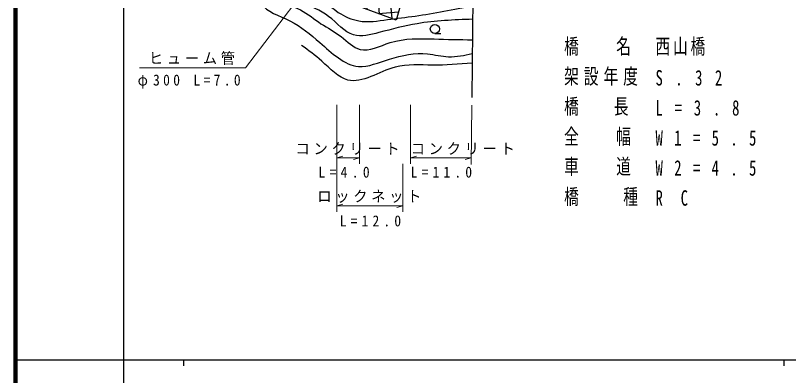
# Model space of a CAD drawing. Units: millimetres, scale not verified. Extents: x 40000 to 680000, y 20000 to 380000.
# Drawn here: x 40000 to 168769, y 202409 to 262318 of the extents above; entities that cross this region are included whole.
import ezdxf

# ---------------------------------------------------------------- set-up
doc = ezdxf.new("R2010")
doc.units = ezdxf.units.MM
doc.header["$LTSCALE"] = 1000
for name, color, linetype, lineweight in [('M-BGD', 7, 'Continuous', 25), ('M-BMK-SRVR', 3, 'Continuous', 25), ('M-STR-HTXT', 7, 'Continuous', 13), ('M-TTL', 2, 'Continuous', 140), ('M-TTL-BAND', 7, 'Continuous', 25)]:
    doc.layers.add(name, color=color, linetype=linetype, lineweight=lineweight)
doc.layers.add('M-STR-STR1', color=1, linetype='Continuous')
doc.styles.add('ＭＳ ゴシック', font='')
doc.styles.get('ＭＳ ゴシック').set_extended_font_data('MS Gothic')

msp = doc.modelspace()

# ---------------------------------------------------------------- hatches: boundary and pattern name
at = {"layer": 'M-BGD'}
h = msp.add_hatch(dxfattribs=at)
h.set_pattern_fill('USER', color=256, style=0, pattern_type=2)
h.set_pattern_definition([(275.194, (98279, 266444), (1991.8, 181.07), []), (5.194, (98279, 266444), (-181.07, 1991.8), [])])
h.paths.add_polyline_path([(93513, 269490), (94946, 268344), (97525, 267198), (97883, 267628), (104545, 265479), (103399, 261539), (91794, 265837)])

# ---------------------------------------------------------------- linework, layer by layer
msp.add_line((109860, 259317), (110860, 259317), dxfattribs=at)
msp.add_lwpolyline([(93513, 269490), (94946, 268344), (97525, 267198), (97883, 267628), (104545, 265479), (103399, 261539), (91794, 265837)], close=True, dxfattribs=at)
msp.add_circle((109860, 260077), 760, dxfattribs=at)
for points, knots in [([(79426, 291992), (80966, 289746), (82506, 287499), (83448, 285020), (84578, 282047), (84847, 278740), (85393, 275567), (85800, 273199), (86361, 270905), (87203, 268594), (87440, 267915), (87704, 267233), (88141, 266717), (88855, 265888), (90038, 265514), (91024, 264907), (92026, 264303), (92825, 263481), (93773, 262829), (94813, 262150), (95985, 261630), (97192, 261421), (98743, 261147), (100360, 261405), (101952, 261622), (103511, 261835), (105045, 262008), (106578, 262225), (109776, 262679), (112967, 263323), (116157, 263967)], [0, 0, 0, 0, 1, 1, 1, 2, 2, 2, 3, 3, 3, 4, 4, 4, 5, 5, 5, 6, 6, 6, 7, 7, 7, 8, 8, 8, 9, 9, 9, 10, 10, 10, 10]), ([(116135, 261693), (113017, 261574), (109900, 261455), (106913, 260952), (104803, 260596), (102758, 260049), (100544, 259477), (99107, 259105), (97599, 258723), (96320, 259075), (94777, 259518), (93601, 261105), (92164, 262158), (90755, 263211), (89133, 263757), (87739, 264773), (86940, 265372), (86199, 266089), (85728, 266918), (84692, 268729), (84979, 271102), (84722, 273287), (84399, 275885), (83240, 278160), (82443, 280595), (81787, 282598), (81375, 284707), (80431, 286562), (79866, 287673), (79110, 288693), (78353, 289713)], [0, 0, 0, 0, 1, 1, 1, 2, 2, 2, 3, 3, 3, 4, 4, 4, 5, 5, 5, 6, 6, 6, 7, 7, 7, 8, 8, 8, 9, 9, 9, 10, 10, 10, 10]), ([(77817, 285623), (78944, 283700), (80072, 281777), (80968, 279790), (82188, 277087), (82979, 274267), (83046, 271008), (83088, 268951), (82842, 266718), (83918, 265376), (84699, 264401), (86196, 263903), (87471, 263231), (88723, 262559), (89771, 261721), (90890, 260952), (92006, 260255), (93154, 259644), (94242, 258806), (95283, 257990), (96270, 256950), (97393, 256661), (98914, 256275), (100684, 257255), (102421, 257801), (104892, 258577), (107299, 258474), (109729, 258404), (111842, 258343), (113972, 258307), (116102, 258271)], [0, 0, 0, 0, 1, 1, 1, 2, 2, 2, 3, 3, 3, 4, 4, 4, 5, 5, 5, 6, 6, 6, 7, 7, 7, 8, 8, 8, 9, 9, 9, 10, 10, 10, 10]), ([(77415, 281869), (78438, 279882), (79462, 277895), (80029, 275835), (80609, 273728), (80712, 271544), (80566, 269131), (80460, 267393), (80227, 265535), (80968, 264304), (81811, 262893), (83977, 262324), (85728, 261421), (87654, 260466), (89108, 259213), (90689, 257801), (92715, 256093), (94790, 254013), (97125, 253845), (98761, 253710), (100529, 254499), (102287, 255052), (104419, 255735), (106535, 256143), (108656, 255924), (109817, 255804), (110980, 255496), (112142, 255454), (113456, 255407), (114768, 255700), (116081, 255992)], [0, 0, 0, 0, 1, 1, 1, 2, 2, 2, 3, 3, 3, 4, 4, 4, 5, 5, 5, 6, 6, 6, 7, 7, 7, 8, 8, 8, 9, 9, 9, 10, 10, 10, 10]), ([(116065, 254383), (113862, 254204), (111658, 254025), (109461, 254046), (107386, 254067), (105316, 254267), (103226, 253711), (100503, 252987), (97745, 250982), (95382, 251566), (93819, 251952), (92429, 253471), (91024, 254717), (89913, 255702), (88793, 256517), (87672, 257331)], [0, 0, 0, 0, 1, 1, 1, 2, 2, 2, 3, 3, 3, 4, 4, 4, 5, 5, 5, 5])]:
    msp.add_open_spline(points, degree=3, knots=knots, dxfattribs=at)
at = {"layer": 'M-BMK-SRVR'}
msp.add_line((116185, 266881), (116011, 248691), dxfattribs=at)
at = {"layer": 'M-STR-HTXT'}
for p, q in [((93513, 247474), (93513, 229635)), ((97287, 237635), (97287, 247474)), ((105797, 247474), (105797, 237635)), ((115998, 247377), (115904, 237538)), ((93513, 238635), (94513, 238915)), ((93513, 238635), (97287, 238635)), ((97287, 238635), (96287, 238355)), ((105797, 238635), (106797, 238915)), ((105797, 238635), (115914, 238635)), ((115914, 238635), (114914, 238355)), ((104545, 229635), (104545, 237635)), ((93513, 230635), (94513, 230915)), ((93513, 230635), (104545, 230635)), ((104545, 230635), (103545, 230355))]:
    msp.add_line(p, q, dxfattribs=at)
msp.add_lwpolyline([(91178, 270504), (78309, 253589), (60639, 253589)], dxfattribs=at)
at = {"layer": 'M-TTL'}
msp.add_line((40000, 380000), (40000, 20000), dxfattribs=at)
at = {"layer": 'M-TTL-BAND'}
for p, q in [((58000, 370000), (58000, 20000)), ((40000, 205000), (579000, 205000)), ((68000, 205000), (68000, 204000)), ((168000, 205000), (168000, 204000))]:
    msp.add_line(p, q, dxfattribs=at)

# ---------------------------------------------------------------- texts
at = {"layer": 'M-STR-HTXT', "char_height": 1833, "attachment_point": 7, "style": 'ＭＳ ゴシック'}
for s, insert in [('\\T1.26;\\W0.95;ヒューム管', (62224, 254089)), ('\\T1.5;\\W0.9;φ300\\~L=7.0', (60356, 250164)), ('\\T1.26;\\W0.95;コンクリート', (86650, 239135)), ('\\T1.26;\\W0.95;コンクリート', (105840, 239135)), ('\\T1.65;\\W0.9;L=4.0', (90463, 235315)), ('\\T1.62;\\W0.9;L=11.0', (105840, 235315)), ('\\T1.26;\\W0.95;ロックネット', (90279, 231135)), ('\\T1.62;\\W0.9;L=12.0', (94019, 227196))]:
    msp.add_mtext(s, dxfattribs=dict(at, insert=insert))
at = {"layer": 'M-STR-STR1', "char_height": 2566, "attachment_point": 7, "style": 'ＭＳ ゴシック'}
for s, insert in [('\\T1.18;\\W0.7;橋\u3000\u3000名', (131387, 255622)), ('\\T1.19;\\W0.7;西山橋', (146609, 255622)), ('\\T1.34;\\W0.7;架設年度\\~', (131387, 250622)), ('\\T2.7;\\W0.7;S.32', (146609, 250622)), ('\\T1.69;\\W0.7;橋\\~\\~長', (131387, 245622)), ('\\T2.61;\\W0.7;L=3.8', (146609, 245622)), ('\\T1.18;\\W0.7;全\u3000\u3000幅', (131387, 240622)), ('\\T2.55;\\W0.7;W1=5.5', (146609, 240622)), ('\\T1.18;\\W0.7;車\u3000\u3000道', (131387, 235622)), ('\\T2.55;\\W0.7;W2=4.5', (146609, 235622)), ('\\T1.34;\\W0.7;橋\u3000\u3000種\\~', (131387, 230622)), ('\\T3.43;\\W0.7;RC', (146609, 230622))]:
    msp.add_mtext(s, dxfattribs=dict(at, insert=insert))

doc.saveas('drawing.dxf')
